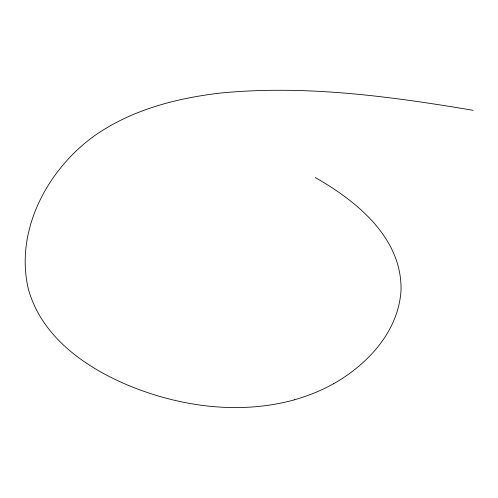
<?xml version="1.0" encoding="UTF-8"?>
<svg xmlns="http://www.w3.org/2000/svg" width="498" height="498" viewBox="0 0 498 498"><rect width="100%" height="100%" fill="white"/><g stroke="black" fill="none" stroke-linecap="round" stroke-linejoin="round"><path stroke-width="0.75" d="M333.648 383.734C367.854 364.331 398.699 331.12 401.027 290.104C402.098 238.007 356.612 200.962 315.271 177.593M294.405 399.844C241.181 414.448 183.874 407.314 133.034 387.27C87.853 369.286 41.583 338.036 28.243 288.554C14.772 230.232 47.64 169.32 94.583 135.711C131.142 110.058 175.364 98.455 219.195 93.188C304.116 84.641 389.417 96.251 473.1 110.301M333.61 383.697A161.539 125.95 1 0 1 294.38 399.794"/></g></svg>
